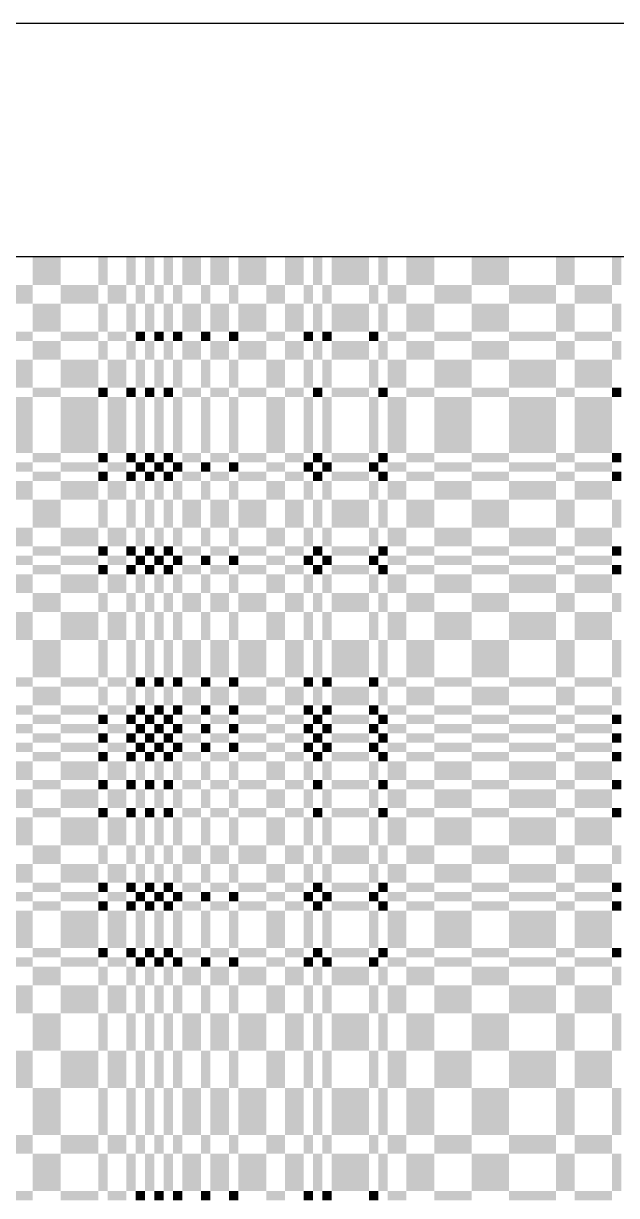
# Model space of a CAD drawing. Extents: x 0 to 200, y 0 to 200.
# Drawn here: x 49.6 to 100.4, y 99.6 to 200 of the extents above; entities that cross this region are included whole.
import ezdxf

# ---------------------------------------------------------------- set-up
doc = ezdxf.new("R2010")
doc.units = 0

msp = doc.modelspace()

# ---------------------------------------------------------------- linework, layer by layer
at = {"layer": 'CHROME'}
for points in [[(50.4, 177.6), (52.8, 177.6), (50.4, 180), (52.8, 180)], [(56, 177.6), (56.8, 177.6), (56, 180), (56.8, 180)], [(58.4, 177.6), (59.2, 177.6), (58.4, 180), (59.2, 180)], [(60, 177.6), (60.8, 177.6), (60, 180), (60.8, 180)], [(61.6, 177.6), (62.4, 177.6), (61.6, 180), (62.4, 180)], [(63.2, 177.6), (64.8, 177.6), (63.2, 180), (64.8, 180)], [(65.6, 177.6), (67.2, 177.6), (65.6, 180), (67.2, 180)], [(68, 177.6), (70.4, 177.6), (68, 180), (70.4, 180)], [(72, 177.6), (73.6, 177.6), (72, 180), (73.6, 180)], [(74.4, 177.6), (75.2, 177.6), (74.4, 180), (75.2, 180)], [(76, 177.6), (79.2, 177.6), (76, 180), (79.2, 180)], [(80, 177.6), (80.8, 177.6), (80, 180), (80.8, 180)], [(82.4, 177.6), (84.8, 177.6), (82.4, 180), (84.8, 180)], [(88, 177.6), (91.2, 177.6), (88, 180), (91.2, 180)], [(95.2, 177.6), (96.8, 177.6), (95.2, 180), (96.8, 180)], [(100, 177.6), (100.8, 177.6), (100, 180), (100.8, 180)], [(48.8, 176), (50.4, 176), (48.8, 177.6), (50.4, 177.6)], [(52.8, 176), (56, 176), (52.8, 177.6), (56, 177.6)], [(56.8, 176), (58.4, 176), (56.8, 177.6), (58.4, 177.6)], [(59.2, 176), (60, 176), (59.2, 177.6), (60, 177.6)], [(60.8, 176), (61.6, 176), (60.8, 177.6), (61.6, 177.6)], [(62.4, 176), (63.2, 176), (62.4, 177.6), (63.2, 177.6)], [(64.8, 176), (65.6, 176), (64.8, 177.6), (65.6, 177.6)], [(67.2, 176), (68, 176), (67.2, 177.6), (68, 177.6)], [(70.4, 176), (72, 176), (70.4, 177.6), (72, 177.6)], [(73.6, 176), (74.4, 176), (73.6, 177.6), (74.4, 177.6)], [(75.2, 176), (76, 176), (75.2, 177.6), (76, 177.6)], [(79.2, 176), (80, 176), (79.2, 177.6), (80, 177.6)], [(80.8, 176), (82.4, 176), (80.8, 177.6), (82.4, 177.6)], [(84.8, 176), (88, 176), (84.8, 177.6), (88, 177.6)], [(91.2, 176), (95.2, 176), (91.2, 177.6), (95.2, 177.6)], [(96.8, 176), (100, 176), (96.8, 177.6), (100, 177.6)], [(50.4, 173.6), (52.8, 173.6), (50.4, 176), (52.8, 176)], [(56, 173.6), (56.8, 173.6), (56, 176), (56.8, 176)], [(58.4, 173.6), (59.2, 173.6), (58.4, 176), (59.2, 176)], [(60, 173.6), (60.8, 173.6), (60, 176), (60.8, 176)], [(61.6, 173.6), (62.4, 173.6), (61.6, 176), (62.4, 176)], [(63.2, 173.6), (64.8, 173.6), (63.2, 176), (64.8, 176)], [(65.6, 173.6), (67.2, 173.6), (65.6, 176), (67.2, 176)], [(68, 173.6), (70.4, 173.6), (68, 176), (70.4, 176)], [(72, 173.6), (73.6, 173.6), (72, 176), (73.6, 176)], [(74.4, 173.6), (75.2, 173.6), (74.4, 176), (75.2, 176)], [(76, 173.6), (79.2, 173.6), (76, 176), (79.2, 176)], [(80, 173.6), (80.8, 173.6), (80, 176), (80.8, 176)], [(82.4, 173.6), (84.8, 173.6), (82.4, 176), (84.8, 176)], [(88, 173.6), (91.2, 173.6), (88, 176), (91.2, 176)], [(95.2, 173.6), (96.8, 173.6), (95.2, 176), (96.8, 176)], [(100, 173.6), (100.8, 173.6), (100, 176), (100.8, 176)], [(48.8, 172.8), (50.4, 172.8), (48.8, 173.6), (50.4, 173.6)], [(50.4, 171.2), (52.8, 171.2), (50.4, 172.8), (52.8, 172.8)], [(52.8, 172.8), (56, 172.8), (52.8, 173.6), (56, 173.6)], [(56, 171.2), (56.8, 171.2), (56, 172.8), (56.8, 172.8)], [(56.8, 172.8), (58.4, 172.8), (56.8, 173.6), (58.4, 173.6)], [(58.4, 171.2), (59.2, 171.2), (58.4, 172.8), (59.2, 172.8)], [(59.2, 172.8), (60, 172.8), (59.2, 173.6), (60, 173.6)], [(60, 171.2), (60.8, 171.2), (60, 172.8), (60.8, 172.8)], [(60.8, 172.8), (61.6, 172.8), (60.8, 173.6), (61.6, 173.6)], [(61.6, 171.2), (62.4, 171.2), (61.6, 172.8), (62.4, 172.8)], [(62.4, 172.8), (63.2, 172.8), (62.4, 173.6), (63.2, 173.6)], [(63.2, 171.2), (64.8, 171.2), (63.2, 172.8), (64.8, 172.8)], [(64.8, 172.8), (65.6, 172.8), (64.8, 173.6), (65.6, 173.6)], [(65.6, 171.2), (67.2, 171.2), (65.6, 172.8), (67.2, 172.8)], [(67.2, 172.8), (68, 172.8), (67.2, 173.6), (68, 173.6)], [(68, 171.2), (70.4, 171.2), (68, 172.8), (70.4, 172.8)], [(70.4, 172.8), (72, 172.8), (70.4, 173.6), (72, 173.6)], [(72, 171.2), (73.6, 171.2), (72, 172.8), (73.6, 172.8)], [(73.6, 172.8), (74.4, 172.8), (73.6, 173.6), (74.4, 173.6)], [(74.4, 171.2), (75.2, 171.2), (74.4, 172.8), (75.2, 172.8)], [(75.2, 172.8), (76, 172.8), (75.2, 173.6), (76, 173.6)], [(76, 171.2), (79.2, 171.2), (76, 172.8), (79.2, 172.8)], [(79.2, 172.8), (80, 172.8), (79.2, 173.6), (80, 173.6)], [(80, 171.2), (80.8, 171.2), (80, 172.8), (80.8, 172.8)], [(80.8, 172.8), (82.4, 172.8), (80.8, 173.6), (82.4, 173.6)], [(82.4, 171.2), (84.8, 171.2), (82.4, 172.8), (84.8, 172.8)], [(84.8, 172.8), (88, 172.8), (84.8, 173.6), (88, 173.6)], [(88, 171.2), (91.2, 171.2), (88, 172.8), (91.2, 172.8)], [(91.2, 172.8), (95.2, 172.8), (91.2, 173.6), (95.2, 173.6)], [(95.2, 171.2), (96.8, 171.2), (95.2, 172.8), (96.8, 172.8)], [(96.8, 172.8), (100, 172.8), (96.8, 173.6), (100, 173.6)], [(100, 171.2), (100.8, 171.2), (100, 172.8), (100.8, 172.8)], [(48.8, 168.8), (50.4, 168.8), (48.8, 171.2), (50.4, 171.2)], [(52.8, 168.8), (56, 168.8), (52.8, 171.2), (56, 171.2)], [(56.8, 168.8), (58.4, 168.8), (56.8, 171.2), (58.4, 171.2)], [(59.2, 168.8), (60, 168.8), (59.2, 171.2), (60, 171.2)], [(60.8, 168.8), (61.6, 168.8), (60.8, 171.2), (61.6, 171.2)], [(62.4, 168.8), (63.2, 168.8), (62.4, 171.2), (63.2, 171.2)], [(64.8, 168.8), (65.6, 168.8), (64.8, 171.2), (65.6, 171.2)], [(67.2, 168.8), (68, 168.8), (67.2, 171.2), (68, 171.2)], [(70.4, 168.8), (72, 168.8), (70.4, 171.2), (72, 171.2)], [(73.6, 168.8), (74.4, 168.8), (73.6, 171.2), (74.4, 171.2)], [(75.2, 168.8), (76, 168.8), (75.2, 171.2), (76, 171.2)], [(79.2, 168.8), (80, 168.8), (79.2, 171.2), (80, 171.2)], [(80.8, 168.8), (82.4, 168.8), (80.8, 171.2), (82.4, 171.2)], [(84.8, 168.8), (88, 168.8), (84.8, 171.2), (88, 171.2)], [(91.2, 168.8), (95.2, 168.8), (91.2, 171.2), (95.2, 171.2)], [(96.8, 168.8), (100, 168.8), (96.8, 171.2), (100, 171.2)], [(50.4, 168), (52.8, 168), (50.4, 168.8), (52.8, 168.8)], [(56, 168), (56.8, 168), (56, 168.8), (56.8, 168.8)], [(58.4, 168), (59.2, 168), (58.4, 168.8), (59.2, 168.8)], [(60, 168), (60.8, 168), (60, 168.8), (60.8, 168.8)], [(61.6, 168), (62.4, 168), (61.6, 168.8), (62.4, 168.8)], [(63.2, 168), (64.8, 168), (63.2, 168.8), (64.8, 168.8)], [(65.6, 168), (67.2, 168), (65.6, 168.8), (67.2, 168.8)], [(68, 168), (70.4, 168), (68, 168.8), (70.4, 168.8)], [(72, 168), (73.6, 168), (72, 168.8), (73.6, 168.8)], [(74.4, 168), (75.2, 168), (74.4, 168.8), (75.2, 168.8)], [(76, 168), (79.2, 168), (76, 168.8), (79.2, 168.8)], [(80, 168), (80.8, 168), (80, 168.8), (80.8, 168.8)], [(82.4, 168), (84.8, 168), (82.4, 168.8), (84.8, 168.8)], [(88, 168), (91.2, 168), (88, 168.8), (91.2, 168.8)], [(95.2, 168), (96.8, 168), (95.2, 168.8), (96.8, 168.8)], [(100, 168), (100.8, 168), (100, 168.8), (100.8, 168.8)], [(48.8, 163.2), (50.4, 163.2), (48.8, 168), (50.4, 168)], [(52.8, 163.2), (56, 163.2), (52.8, 168), (56, 168)], [(56.8, 163.2), (58.4, 163.2), (56.8, 168), (58.4, 168)], [(59.2, 163.2), (60, 163.2), (59.2, 168), (60, 168)], [(60.8, 163.2), (61.6, 163.2), (60.8, 168), (61.6, 168)], [(62.4, 163.2), (63.2, 163.2), (62.4, 168), (63.2, 168)], [(64.8, 163.2), (65.6, 163.2), (64.8, 168), (65.6, 168)], [(67.2, 163.2), (68, 163.2), (67.2, 168), (68, 168)], [(70.4, 163.2), (72, 163.2), (70.4, 168), (72, 168)], [(73.6, 163.2), (74.4, 163.2), (73.6, 168), (74.4, 168)], [(75.2, 163.2), (76, 163.2), (75.2, 168), (76, 168)], [(79.2, 163.2), (80, 163.2), (79.2, 168), (80, 168)], [(80.8, 163.2), (82.4, 163.2), (80.8, 168), (82.4, 168)], [(84.8, 163.2), (88, 163.2), (84.8, 168), (88, 168)], [(91.2, 163.2), (95.2, 163.2), (91.2, 168), (95.2, 168)], [(96.8, 163.2), (100, 163.2), (96.8, 168), (100, 168)], [(50.4, 162.4), (52.8, 162.4), (50.4, 163.2), (52.8, 163.2)], [(56, 162.4), (56.8, 162.4), (56, 163.2), (56.8, 163.2)], [(58.4, 162.4), (59.2, 162.4), (58.4, 163.2), (59.2, 163.2)], [(60, 162.4), (60.8, 162.4), (60, 163.2), (60.8, 163.2)], [(61.6, 162.4), (62.4, 162.4), (61.6, 163.2), (62.4, 163.2)], [(63.2, 162.4), (64.8, 162.4), (63.2, 163.2), (64.8, 163.2)], [(65.6, 162.4), (67.2, 162.4), (65.6, 163.2), (67.2, 163.2)], [(68, 162.4), (70.4, 162.4), (68, 163.2), (70.4, 163.2)], [(72, 162.4), (73.6, 162.4), (72, 163.2), (73.6, 163.2)], [(74.4, 162.4), (75.2, 162.4), (74.4, 163.2), (75.2, 163.2)], [(76, 162.4), (79.2, 162.4), (76, 163.2), (79.2, 163.2)], [(80, 162.4), (80.8, 162.4), (80, 163.2), (80.8, 163.2)], [(82.4, 162.4), (84.8, 162.4), (82.4, 163.2), (84.8, 163.2)], [(88, 162.4), (91.2, 162.4), (88, 163.2), (91.2, 163.2)], [(95.2, 162.4), (96.8, 162.4), (95.2, 163.2), (96.8, 163.2)], [(100, 162.4), (100.8, 162.4), (100, 163.2), (100.8, 163.2)], [(48.8, 161.6), (50.4, 161.6), (48.8, 162.4), (50.4, 162.4)], [(52.8, 161.6), (56, 161.6), (52.8, 162.4), (56, 162.4)], [(56.8, 161.6), (58.4, 161.6), (56.8, 162.4), (58.4, 162.4)], [(59.2, 161.6), (60, 161.6), (59.2, 162.4), (60, 162.4)], [(60.8, 161.6), (61.6, 161.6), (60.8, 162.4), (61.6, 162.4)], [(62.4, 161.6), (63.2, 161.6), (62.4, 162.4), (63.2, 162.4)], [(64.8, 161.6), (65.6, 161.6), (64.8, 162.4), (65.6, 162.4)], [(67.2, 161.6), (68, 161.6), (67.2, 162.4), (68, 162.4)], [(70.4, 161.6), (72, 161.6), (70.4, 162.4), (72, 162.4)], [(73.6, 161.6), (74.4, 161.6), (73.6, 162.4), (74.4, 162.4)], [(75.2, 161.6), (76, 161.6), (75.2, 162.4), (76, 162.4)], [(79.2, 161.6), (80, 161.6), (79.2, 162.4), (80, 162.4)], [(80.8, 161.6), (82.4, 161.6), (80.8, 162.4), (82.4, 162.4)], [(84.8, 161.6), (88, 161.6), (84.8, 162.4), (88, 162.4)], [(91.2, 161.6), (95.2, 161.6), (91.2, 162.4), (95.2, 162.4)], [(96.8, 161.6), (100, 161.6), (96.8, 162.4), (100, 162.4)], [(48.8, 159.2), (50.4, 159.2), (48.8, 160.8), (50.4, 160.8)], [(50.4, 160.8), (52.8, 160.8), (50.4, 161.6), (52.8, 161.6)], [(52.8, 159.2), (56, 159.2), (52.8, 160.8), (56, 160.8)], [(56, 160.8), (56.8, 160.8), (56, 161.6), (56.8, 161.6)], [(56.8, 159.2), (58.4, 159.2), (56.8, 160.8), (58.4, 160.8)], [(58.4, 160.8), (59.2, 160.8), (58.4, 161.6), (59.2, 161.6)], [(59.2, 159.2), (60, 159.2), (59.2, 160.8), (60, 160.8)], [(60, 160.8), (60.8, 160.8), (60, 161.6), (60.8, 161.6)], [(60.8, 159.2), (61.6, 159.2), (60.8, 160.8), (61.6, 160.8)], [(61.6, 160.8), (62.4, 160.8), (61.6, 161.6), (62.4, 161.6)], [(62.4, 159.2), (63.2, 159.2), (62.4, 160.8), (63.2, 160.8)], [(63.2, 160.8), (64.8, 160.8), (63.2, 161.6), (64.8, 161.6)], [(64.8, 159.2), (65.6, 159.2), (64.8, 160.8), (65.6, 160.8)], [(65.6, 160.8), (67.2, 160.8), (65.6, 161.6), (67.2, 161.6)], [(67.2, 159.2), (68, 159.2), (67.2, 160.8), (68, 160.8)], [(68, 160.8), (70.4, 160.8), (68, 161.6), (70.4, 161.6)], [(70.4, 159.2), (72, 159.2), (70.4, 160.8), (72, 160.8)], [(72, 160.8), (73.6, 160.8), (72, 161.6), (73.6, 161.6)], [(73.6, 159.2), (74.4, 159.2), (73.6, 160.8), (74.4, 160.8)], [(74.4, 160.8), (75.2, 160.8), (74.4, 161.6), (75.2, 161.6)], [(75.2, 159.2), (76, 159.2), (75.2, 160.8), (76, 160.8)], [(76, 160.8), (79.2, 160.8), (76, 161.6), (79.2, 161.6)], [(79.2, 159.2), (80, 159.2), (79.2, 160.8), (80, 160.8)], [(80, 160.8), (80.8, 160.8), (80, 161.6), (80.8, 161.6)], [(80.8, 159.2), (82.4, 159.2), (80.8, 160.8), (82.4, 160.8)], [(82.4, 160.8), (84.8, 160.8), (82.4, 161.6), (84.8, 161.6)], [(84.8, 159.2), (88, 159.2), (84.8, 160.8), (88, 160.8)], [(88, 160.8), (91.2, 160.8), (88, 161.6), (91.2, 161.6)], [(91.2, 159.2), (95.2, 159.2), (91.2, 160.8), (95.2, 160.8)], [(95.2, 160.8), (96.8, 160.8), (95.2, 161.6), (96.8, 161.6)], [(96.8, 159.2), (100, 159.2), (96.8, 160.8), (100, 160.8)], [(100, 160.8), (100.8, 160.8), (100, 161.6), (100.8, 161.6)], [(50.4, 156.8), (52.8, 156.8), (50.4, 159.2), (52.8, 159.2)], [(56, 156.8), (56.8, 156.8), (56, 159.2), (56.8, 159.2)], [(58.4, 156.8), (59.2, 156.8), (58.4, 159.2), (59.2, 159.2)], [(60, 156.8), (60.8, 156.8), (60, 159.2), (60.8, 159.2)], [(61.6, 156.8), (62.4, 156.8), (61.6, 159.2), (62.4, 159.2)], [(63.2, 156.8), (64.8, 156.8), (63.2, 159.2), (64.8, 159.2)], [(65.6, 156.8), (67.2, 156.8), (65.6, 159.2), (67.2, 159.2)], [(68, 156.8), (70.4, 156.8), (68, 159.2), (70.4, 159.2)], [(72, 156.8), (73.6, 156.8), (72, 159.2), (73.6, 159.2)], [(74.4, 156.8), (75.2, 156.8), (74.4, 159.2), (75.2, 159.2)], [(76, 156.8), (79.2, 156.8), (76, 159.2), (79.2, 159.2)], [(80, 156.8), (80.8, 156.8), (80, 159.2), (80.8, 159.2)], [(82.4, 156.8), (84.8, 156.8), (82.4, 159.2), (84.8, 159.2)], [(88, 156.8), (91.2, 156.8), (88, 159.2), (91.2, 159.2)], [(95.2, 156.8), (96.8, 156.8), (95.2, 159.2), (96.8, 159.2)], [(100, 156.8), (100.8, 156.8), (100, 159.2), (100.8, 159.2)], [(48.8, 155.2), (50.4, 155.2), (48.8, 156.8), (50.4, 156.8)], [(52.8, 155.2), (56, 155.2), (52.8, 156.8), (56, 156.8)], [(56.8, 155.2), (58.4, 155.2), (56.8, 156.8), (58.4, 156.8)], [(59.2, 155.2), (60, 155.2), (59.2, 156.8), (60, 156.8)], [(60.8, 155.2), (61.6, 155.2), (60.8, 156.8), (61.6, 156.8)], [(62.4, 155.2), (63.2, 155.2), (62.4, 156.8), (63.2, 156.8)], [(64.8, 155.2), (65.6, 155.2), (64.8, 156.8), (65.6, 156.8)], [(67.2, 155.2), (68, 155.2), (67.2, 156.8), (68, 156.8)], [(70.4, 155.2), (72, 155.2), (70.4, 156.8), (72, 156.8)], [(73.6, 155.2), (74.4, 155.2), (73.6, 156.8), (74.4, 156.8)], [(75.2, 155.2), (76, 155.2), (75.2, 156.8), (76, 156.8)], [(79.2, 155.2), (80, 155.2), (79.2, 156.8), (80, 156.8)], [(80.8, 155.2), (82.4, 155.2), (80.8, 156.8), (82.4, 156.8)], [(84.8, 155.2), (88, 155.2), (84.8, 156.8), (88, 156.8)], [(91.2, 155.2), (95.2, 155.2), (91.2, 156.8), (95.2, 156.8)], [(96.8, 155.2), (100, 155.2), (96.8, 156.8), (100, 156.8)], [(50.4, 154.4), (52.8, 154.4), (50.4, 155.2), (52.8, 155.2)], [(56, 154.4), (56.8, 154.4), (56, 155.2), (56.8, 155.2)], [(58.4, 154.4), (59.2, 154.4), (58.4, 155.2), (59.2, 155.2)], [(60, 154.4), (60.8, 154.4), (60, 155.2), (60.8, 155.2)], [(61.6, 154.4), (62.4, 154.4), (61.6, 155.2), (62.4, 155.2)], [(63.2, 154.4), (64.8, 154.4), (63.2, 155.2), (64.8, 155.2)], [(65.6, 154.4), (67.2, 154.4), (65.6, 155.2), (67.2, 155.2)], [(68, 154.4), (70.4, 154.4), (68, 155.2), (70.4, 155.2)], [(72, 154.4), (73.6, 154.4), (72, 155.2), (73.6, 155.2)], [(74.4, 154.4), (75.2, 154.4), (74.4, 155.2), (75.2, 155.2)], [(76, 154.4), (79.2, 154.4), (76, 155.2), (79.2, 155.2)], [(80, 154.4), (80.8, 154.4), (80, 155.2), (80.8, 155.2)], [(82.4, 154.4), (84.8, 154.4), (82.4, 155.2), (84.8, 155.2)], [(88, 154.4), (91.2, 154.4), (88, 155.2), (91.2, 155.2)], [(95.2, 154.4), (96.8, 154.4), (95.2, 155.2), (96.8, 155.2)], [(100, 154.4), (100.8, 154.4), (100, 155.2), (100.8, 155.2)], [(48.8, 153.6), (50.4, 153.6), (48.8, 154.4), (50.4, 154.4)], [(52.8, 153.6), (56, 153.6), (52.8, 154.4), (56, 154.4)], [(56.8, 153.6), (58.4, 153.6), (56.8, 154.4), (58.4, 154.4)], [(59.2, 153.6), (60, 153.6), (59.2, 154.4), (60, 154.4)], [(60.8, 153.6), (61.6, 153.6), (60.8, 154.4), (61.6, 154.4)], [(62.4, 153.6), (63.2, 153.6), (62.4, 154.4), (63.2, 154.4)], [(64.8, 153.6), (65.6, 153.6), (64.8, 154.4), (65.6, 154.4)], [(67.2, 153.6), (68, 153.6), (67.2, 154.4), (68, 154.4)], [(70.4, 153.6), (72, 153.6), (70.4, 154.4), (72, 154.4)], [(73.6, 153.6), (74.4, 153.6), (73.6, 154.4), (74.4, 154.4)], [(75.2, 153.6), (76, 153.6), (75.2, 154.4), (76, 154.4)], [(79.2, 153.6), (80, 153.6), (79.2, 154.4), (80, 154.4)], [(80.8, 153.6), (82.4, 153.6), (80.8, 154.4), (82.4, 154.4)], [(84.8, 153.6), (88, 153.6), (84.8, 154.4), (88, 154.4)], [(91.2, 153.6), (95.2, 153.6), (91.2, 154.4), (95.2, 154.4)], [(96.8, 153.6), (100, 153.6), (96.8, 154.4), (100, 154.4)], [(48.8, 151.2), (50.4, 151.2), (48.8, 152.8), (50.4, 152.8)], [(50.4, 152.8), (52.8, 152.8), (50.4, 153.6), (52.8, 153.6)], [(52.8, 151.2), (56, 151.2), (52.8, 152.8), (56, 152.8)], [(56, 152.8), (56.8, 152.8), (56, 153.6), (56.8, 153.6)], [(56.8, 151.2), (58.4, 151.2), (56.8, 152.8), (58.4, 152.8)], [(58.4, 152.8), (59.2, 152.8), (58.4, 153.6), (59.2, 153.6)], [(59.2, 151.2), (60, 151.2), (59.2, 152.8), (60, 152.8)], [(60, 152.8), (60.8, 152.8), (60, 153.6), (60.8, 153.6)], [(60.8, 151.2), (61.6, 151.2), (60.8, 152.8), (61.6, 152.8)], [(61.6, 152.8), (62.4, 152.8), (61.6, 153.6), (62.4, 153.6)], [(62.4, 151.2), (63.2, 151.2), (62.4, 152.8), (63.2, 152.8)], [(63.2, 152.8), (64.8, 152.8), (63.2, 153.6), (64.8, 153.6)], [(64.8, 151.2), (65.6, 151.2), (64.8, 152.8), (65.6, 152.8)], [(65.6, 152.8), (67.2, 152.8), (65.6, 153.6), (67.2, 153.6)], [(67.2, 151.2), (68, 151.2), (67.2, 152.8), (68, 152.8)], [(68, 152.8), (70.4, 152.8), (68, 153.6), (70.4, 153.6)], [(70.4, 151.2), (72, 151.2), (70.4, 152.8), (72, 152.8)], [(72, 152.8), (73.6, 152.8), (72, 153.6), (73.6, 153.6)], [(73.6, 151.2), (74.4, 151.2), (73.6, 152.8), (74.4, 152.8)], [(74.4, 152.8), (75.2, 152.8), (74.4, 153.6), (75.2, 153.6)], [(75.2, 151.2), (76, 151.2), (75.2, 152.8), (76, 152.8)], [(76, 152.8), (79.2, 152.8), (76, 153.6), (79.2, 153.6)], [(79.2, 151.2), (80, 151.2), (79.2, 152.8), (80, 152.8)], [(80, 152.8), (80.8, 152.8), (80, 153.6), (80.8, 153.6)], [(80.8, 151.2), (82.4, 151.2), (80.8, 152.8), (82.4, 152.8)], [(82.4, 152.8), (84.8, 152.8), (82.4, 153.6), (84.8, 153.6)], [(84.8, 151.2), (88, 151.2), (84.8, 152.8), (88, 152.8)], [(88, 152.8), (91.2, 152.8), (88, 153.6), (91.2, 153.6)], [(91.2, 151.2), (95.2, 151.2), (91.2, 152.8), (95.2, 152.8)], [(95.2, 152.8), (96.8, 152.8), (95.2, 153.6), (96.8, 153.6)], [(96.8, 151.2), (100, 151.2), (96.8, 152.8), (100, 152.8)], [(100, 152.8), (100.8, 152.8), (100, 153.6), (100.8, 153.6)], [(50.4, 149.6), (52.8, 149.6), (50.4, 151.2), (52.8, 151.2)], [(56, 149.6), (56.8, 149.6), (56, 151.2), (56.8, 151.2)], [(58.4, 149.6), (59.2, 149.6), (58.4, 151.2), (59.2, 151.2)], [(60, 149.6), (60.8, 149.6), (60, 151.2), (60.8, 151.2)], [(61.6, 149.6), (62.4, 149.6), (61.6, 151.2), (62.4, 151.2)], [(63.2, 149.6), (64.8, 149.6), (63.2, 151.2), (64.8, 151.2)], [(65.6, 149.6), (67.2, 149.6), (65.6, 151.2), (67.2, 151.2)], [(68, 149.6), (70.4, 149.6), (68, 151.2), (70.4, 151.2)], [(72, 149.6), (73.6, 149.6), (72, 151.2), (73.6, 151.2)], [(74.4, 149.6), (75.2, 149.6), (74.4, 151.2), (75.2, 151.2)], [(76, 149.6), (79.2, 149.6), (76, 151.2), (79.2, 151.2)], [(80, 149.6), (80.8, 149.6), (80, 151.2), (80.8, 151.2)], [(82.4, 149.6), (84.8, 149.6), (82.4, 151.2), (84.8, 151.2)], [(88, 149.6), (91.2, 149.6), (88, 151.2), (91.2, 151.2)], [(95.2, 149.6), (96.8, 149.6), (95.2, 151.2), (96.8, 151.2)], [(100, 149.6), (100.8, 149.6), (100, 151.2), (100.8, 151.2)], [(48.8, 147.2), (50.4, 147.2), (48.8, 149.6), (50.4, 149.6)], [(52.8, 147.2), (56, 147.2), (52.8, 149.6), (56, 149.6)], [(56.8, 147.2), (58.4, 147.2), (56.8, 149.6), (58.4, 149.6)], [(59.2, 147.2), (60, 147.2), (59.2, 149.6), (60, 149.6)], [(60.8, 147.2), (61.6, 147.2), (60.8, 149.6), (61.6, 149.6)], [(62.4, 147.2), (63.2, 147.2), (62.4, 149.6), (63.2, 149.6)], [(64.8, 147.2), (65.6, 147.2), (64.8, 149.6), (65.6, 149.6)], [(67.2, 147.2), (68, 147.2), (67.2, 149.6), (68, 149.6)], [(70.4, 147.2), (72, 147.2), (70.4, 149.6), (72, 149.6)], [(73.6, 147.2), (74.4, 147.2), (73.6, 149.6), (74.4, 149.6)], [(75.2, 147.2), (76, 147.2), (75.2, 149.6), (76, 149.6)], [(79.2, 147.2), (80, 147.2), (79.2, 149.6), (80, 149.6)], [(80.8, 147.2), (82.4, 147.2), (80.8, 149.6), (82.4, 149.6)], [(84.8, 147.2), (88, 147.2), (84.8, 149.6), (88, 149.6)], [(91.2, 147.2), (95.2, 147.2), (91.2, 149.6), (95.2, 149.6)], [(96.8, 147.2), (100, 147.2), (96.8, 149.6), (100, 149.6)], [(50.4, 144), (52.8, 144), (50.4, 147.2), (52.8, 147.2)], [(56, 144), (56.8, 144), (56, 147.2), (56.8, 147.2)], [(58.4, 144), (59.2, 144), (58.4, 147.2), (59.2, 147.2)], [(60, 144), (60.8, 144), (60, 147.2), (60.8, 147.2)], [(61.6, 144), (62.4, 144), (61.6, 147.2), (62.4, 147.2)], [(63.2, 144), (64.8, 144), (63.2, 147.2), (64.8, 147.2)], [(65.6, 144), (67.2, 144), (65.6, 147.2), (67.2, 147.2)], [(68, 144), (70.4, 144), (68, 147.2), (70.4, 147.2)], [(72, 144), (73.6, 144), (72, 147.2), (73.6, 147.2)], [(74.4, 144), (75.2, 144), (74.4, 147.2), (75.2, 147.2)], [(76, 144), (79.2, 144), (76, 147.2), (79.2, 147.2)], [(80, 144), (80.8, 144), (80, 147.2), (80.8, 147.2)], [(82.4, 144), (84.8, 144), (82.4, 147.2), (84.8, 147.2)], [(88, 144), (91.2, 144), (88, 147.2), (91.2, 147.2)], [(95.2, 144), (96.8, 144), (95.2, 147.2), (96.8, 147.2)], [(100, 144), (100.8, 144), (100, 147.2), (100.8, 147.2)], [(48.8, 143.2), (50.4, 143.2), (48.8, 144), (50.4, 144)], [(52.8, 143.2), (56, 143.2), (52.8, 144), (56, 144)], [(56.8, 143.2), (58.4, 143.2), (56.8, 144), (58.4, 144)], [(59.2, 143.2), (60, 143.2), (59.2, 144), (60, 144)], [(60.8, 143.2), (61.6, 143.2), (60.8, 144), (61.6, 144)], [(62.4, 143.2), (63.2, 143.2), (62.4, 144), (63.2, 144)], [(64.8, 143.2), (65.6, 143.2), (64.8, 144), (65.6, 144)], [(67.2, 143.2), (68, 143.2), (67.2, 144), (68, 144)], [(70.4, 143.2), (72, 143.2), (70.4, 144), (72, 144)], [(73.6, 143.2), (74.4, 143.2), (73.6, 144), (74.4, 144)], [(75.2, 143.2), (76, 143.2), (75.2, 144), (76, 144)], [(79.2, 143.2), (80, 143.2), (79.2, 144), (80, 144)], [(80.8, 143.2), (82.4, 143.2), (80.8, 144), (82.4, 144)], [(84.8, 143.2), (88, 143.2), (84.8, 144), (88, 144)], [(91.2, 143.2), (95.2, 143.2), (91.2, 144), (95.2, 144)], [(96.8, 143.2), (100, 143.2), (96.8, 144), (100, 144)], [(50.4, 141.6), (52.8, 141.6), (50.4, 143.2), (52.8, 143.2)], [(56, 141.6), (56.8, 141.6), (56, 143.2), (56.8, 143.2)], [(58.4, 141.6), (59.2, 141.6), (58.4, 143.2), (59.2, 143.2)], [(60, 141.6), (60.8, 141.6), (60, 143.2), (60.8, 143.2)], [(61.6, 141.6), (62.4, 141.6), (61.6, 143.2), (62.4, 143.2)], [(63.2, 141.6), (64.8, 141.6), (63.2, 143.2), (64.8, 143.2)], [(65.6, 141.6), (67.2, 141.6), (65.6, 143.2), (67.2, 143.2)], [(68, 141.6), (70.4, 141.6), (68, 143.2), (70.4, 143.2)], [(72, 141.6), (73.6, 141.6), (72, 143.2), (73.6, 143.2)], [(74.4, 141.6), (75.2, 141.6), (74.4, 143.2), (75.2, 143.2)], [(76, 141.6), (79.2, 141.6), (76, 143.2), (79.2, 143.2)], [(80, 141.6), (80.8, 141.6), (80, 143.2), (80.8, 143.2)], [(82.4, 141.6), (84.8, 141.6), (82.4, 143.2), (84.8, 143.2)], [(88, 141.6), (91.2, 141.6), (88, 143.2), (91.2, 143.2)], [(95.2, 141.6), (96.8, 141.6), (95.2, 143.2), (96.8, 143.2)], [(100, 141.6), (100.8, 141.6), (100, 143.2), (100.8, 143.2)], [(48.8, 140.8), (50.4, 140.8), (48.8, 141.6), (50.4, 141.6)], [(52.8, 140.8), (56, 140.8), (52.8, 141.6), (56, 141.6)], [(56.8, 140.8), (58.4, 140.8), (56.8, 141.6), (58.4, 141.6)], [(59.2, 140.8), (60, 140.8), (59.2, 141.6), (60, 141.6)], [(60.8, 140.8), (61.6, 140.8), (60.8, 141.6), (61.6, 141.6)], [(62.4, 140.8), (63.2, 140.8), (62.4, 141.6), (63.2, 141.6)], [(64.8, 140.8), (65.6, 140.8), (64.8, 141.6), (65.6, 141.6)], [(67.2, 140.8), (68, 140.8), (67.2, 141.6), (68, 141.6)], [(70.4, 140.8), (72, 140.8), (70.4, 141.6), (72, 141.6)], [(73.6, 140.8), (74.4, 140.8), (73.6, 141.6), (74.4, 141.6)], [(75.2, 140.8), (76, 140.8), (75.2, 141.6), (76, 141.6)], [(79.2, 140.8), (80, 140.8), (79.2, 141.6), (80, 141.6)], [(80.8, 140.8), (82.4, 140.8), (80.8, 141.6), (82.4, 141.6)], [(84.8, 140.8), (88, 140.8), (84.8, 141.6), (88, 141.6)], [(91.2, 140.8), (95.2, 140.8), (91.2, 141.6), (95.2, 141.6)], [(96.8, 140.8), (100, 140.8), (96.8, 141.6), (100, 141.6)], [(50.4, 140), (52.8, 140), (50.4, 140.8), (52.8, 140.8)], [(56, 140), (56.8, 140), (56, 140.8), (56.8, 140.8)], [(58.4, 140), (59.2, 140), (58.4, 140.8), (59.2, 140.8)], [(60, 140), (60.8, 140), (60, 140.8), (60.8, 140.8)], [(61.6, 140), (62.4, 140), (61.6, 140.8), (62.4, 140.8)], [(63.2, 140), (64.8, 140), (63.2, 140.8), (64.8, 140.8)], [(65.6, 140), (67.2, 140), (65.6, 140.8), (67.2, 140.8)], [(68, 140), (70.4, 140), (68, 140.8), (70.4, 140.8)], [(72, 140), (73.6, 140), (72, 140.8), (73.6, 140.8)], [(74.4, 140), (75.2, 140), (74.4, 140.8), (75.2, 140.8)], [(76, 140), (79.2, 140), (76, 140.8), (79.2, 140.8)], [(80, 140), (80.8, 140), (80, 140.8), (80.8, 140.8)], [(82.4, 140), (84.8, 140), (82.4, 140.8), (84.8, 140.8)], [(88, 140), (91.2, 140), (88, 140.8), (91.2, 140.8)], [(95.2, 140), (96.8, 140), (95.2, 140.8), (96.8, 140.8)], [(100, 140), (100.8, 140), (100, 140.8), (100.8, 140.8)], [(48.8, 139.2), (50.4, 139.2), (48.8, 140), (50.4, 140)], [(52.8, 139.2), (56, 139.2), (52.8, 140), (56, 140)], [(56.8, 139.2), (58.4, 139.2), (56.8, 140), (58.4, 140)], [(59.2, 139.2), (60, 139.2), (59.2, 140), (60, 140)], [(60.8, 139.2), (61.6, 139.2), (60.8, 140), (61.6, 140)], [(62.4, 139.2), (63.2, 139.2), (62.4, 140), (63.2, 140)], [(64.8, 139.2), (65.6, 139.2), (64.8, 140), (65.6, 140)], [(67.2, 139.2), (68, 139.2), (67.2, 140), (68, 140)], [(70.4, 139.2), (72, 139.2), (70.4, 140), (72, 140)], [(73.6, 139.2), (74.4, 139.2), (73.6, 140), (74.4, 140)], [(75.2, 139.2), (76, 139.2), (75.2, 140), (76, 140)], [(79.2, 139.2), (80, 139.2), (79.2, 140), (80, 140)], [(80.8, 139.2), (82.4, 139.2), (80.8, 140), (82.4, 140)], [(84.8, 139.2), (88, 139.2), (84.8, 140), (88, 140)], [(91.2, 139.2), (95.2, 139.2), (91.2, 140), (95.2, 140)], [(96.8, 139.2), (100, 139.2), (96.8, 140), (100, 140)], [(50.4, 138.4), (52.8, 138.4), (50.4, 139.2), (52.8, 139.2)], [(56, 138.4), (56.8, 138.4), (56, 139.2), (56.8, 139.2)], [(58.4, 138.4), (59.2, 138.4), (58.4, 139.2), (59.2, 139.2)], [(60, 138.4), (60.8, 138.4), (60, 139.2), (60.8, 139.2)], [(61.6, 138.4), (62.4, 138.4), (61.6, 139.2), (62.4, 139.2)], [(63.2, 138.4), (64.8, 138.4), (63.2, 139.2), (64.8, 139.2)], [(65.6, 138.4), (67.2, 138.4), (65.6, 139.2), (67.2, 139.2)], [(68, 138.4), (70.4, 138.4), (68, 139.2), (70.4, 139.2)], [(72, 138.4), (73.6, 138.4), (72, 139.2), (73.6, 139.2)], [(74.4, 138.4), (75.2, 138.4), (74.4, 139.2), (75.2, 139.2)], [(76, 138.4), (79.2, 138.4), (76, 139.2), (79.2, 139.2)], [(80, 138.4), (80.8, 138.4), (80, 139.2), (80.8, 139.2)], [(82.4, 138.4), (84.8, 138.4), (82.4, 139.2), (84.8, 139.2)], [(88, 138.4), (91.2, 138.4), (88, 139.2), (91.2, 139.2)], [(95.2, 138.4), (96.8, 138.4), (95.2, 139.2), (96.8, 139.2)], [(100, 138.4), (100.8, 138.4), (100, 139.2), (100.8, 139.2)], [(48.8, 137.6), (50.4, 137.6), (48.8, 138.4), (50.4, 138.4)], [(50.4, 136.8), (52.8, 136.8), (50.4, 137.6), (52.8, 137.6)], [(52.8, 137.6), (56, 137.6), (52.8, 138.4), (56, 138.4)], [(56, 136.8), (56.8, 136.8), (56, 137.6), (56.8, 137.6)], [(56.8, 137.6), (58.4, 137.6), (56.8, 138.4), (58.4, 138.4)], [(58.4, 136.8), (59.2, 136.8), (58.4, 137.6), (59.2, 137.6)], [(59.2, 137.6), (60, 137.6), (59.2, 138.4), (60, 138.4)], [(60, 136.8), (60.8, 136.8), (60, 137.6), (60.8, 137.6)], [(60.8, 137.6), (61.6, 137.6), (60.8, 138.4), (61.6, 138.4)], [(61.6, 136.8), (62.4, 136.8), (61.6, 137.6), (62.4, 137.6)], [(62.4, 137.6), (63.2, 137.6), (62.4, 138.4), (63.2, 138.4)], [(63.2, 136.8), (64.8, 136.8), (63.2, 137.6), (64.8, 137.6)], [(64.8, 137.6), (65.6, 137.6), (64.8, 138.4), (65.6, 138.4)], [(65.6, 136.8), (67.2, 136.8), (65.6, 137.6), (67.2, 137.6)], [(67.2, 137.6), (68, 137.6), (67.2, 138.4), (68, 138.4)], [(68, 136.8), (70.4, 136.8), (68, 137.6), (70.4, 137.6)], [(70.4, 137.6), (72, 137.6), (70.4, 138.4), (72, 138.4)], [(72, 136.8), (73.6, 136.8), (72, 137.6), (73.6, 137.6)], [(73.6, 137.6), (74.4, 137.6), (73.6, 138.4), (74.4, 138.4)], [(74.4, 136.8), (75.2, 136.8), (74.4, 137.6), (75.2, 137.6)], [(75.2, 137.6), (76, 137.6), (75.2, 138.4), (76, 138.4)], [(76, 136.8), (79.2, 136.8), (76, 137.6), (79.2, 137.6)], [(79.2, 137.6), (80, 137.6), (79.2, 138.4), (80, 138.4)], [(80, 136.8), (80.8, 136.8), (80, 137.6), (80.8, 137.6)], [(80.8, 137.6), (82.4, 137.6), (80.8, 138.4), (82.4, 138.4)], [(82.4, 136.8), (84.8, 136.8), (82.4, 137.6), (84.8, 137.6)], [(84.8, 137.6), (88, 137.6), (84.8, 138.4), (88, 138.4)], [(88, 136.8), (91.2, 136.8), (88, 137.6), (91.2, 137.6)], [(91.2, 137.6), (95.2, 137.6), (91.2, 138.4), (95.2, 138.4)], [(95.2, 136.8), (96.8, 136.8), (95.2, 137.6), (96.8, 137.6)], [(96.8, 137.6), (100, 137.6), (96.8, 138.4), (100, 138.4)], [(100, 136.8), (100.8, 136.8), (100, 137.6), (100.8, 137.6)], [(48.8, 135.2), (50.4, 135.2), (48.8, 136.8), (50.4, 136.8)], [(52.8, 135.2), (56, 135.2), (52.8, 136.8), (56, 136.8)], [(56.8, 135.2), (58.4, 135.2), (56.8, 136.8), (58.4, 136.8)], [(59.2, 135.2), (60, 135.2), (59.2, 136.8), (60, 136.8)], [(60.8, 135.2), (61.6, 135.2), (60.8, 136.8), (61.6, 136.8)], [(62.4, 135.2), (63.2, 135.2), (62.4, 136.8), (63.2, 136.8)], [(64.8, 135.2), (65.6, 135.2), (64.8, 136.8), (65.6, 136.8)], [(67.2, 135.2), (68, 135.2), (67.2, 136.8), (68, 136.8)], [(70.4, 135.2), (72, 135.2), (70.4, 136.8), (72, 136.8)], [(73.6, 135.2), (74.4, 135.2), (73.6, 136.8), (74.4, 136.8)], [(75.2, 135.2), (76, 135.2), (75.2, 136.8), (76, 136.8)], [(79.2, 135.2), (80, 135.2), (79.2, 136.8), (80, 136.8)], [(80.8, 135.2), (82.4, 135.2), (80.8, 136.8), (82.4, 136.8)], [(84.8, 135.2), (88, 135.2), (84.8, 136.8), (88, 136.8)], [(91.2, 135.2), (95.2, 135.2), (91.2, 136.8), (95.2, 136.8)], [(96.8, 135.2), (100, 135.2), (96.8, 136.8), (100, 136.8)], [(50.4, 134.4), (52.8, 134.4), (50.4, 135.2), (52.8, 135.2)], [(56, 134.4), (56.8, 134.4), (56, 135.2), (56.8, 135.2)], [(58.4, 134.4), (59.2, 134.4), (58.4, 135.2), (59.2, 135.2)], [(60, 134.4), (60.8, 134.4), (60, 135.2), (60.8, 135.2)], [(61.6, 134.4), (62.4, 134.4), (61.6, 135.2), (62.4, 135.2)], [(63.2, 134.4), (64.8, 134.4), (63.2, 135.2), (64.8, 135.2)], [(65.6, 134.4), (67.2, 134.4), (65.6, 135.2), (67.2, 135.2)], [(68, 134.4), (70.4, 134.4), (68, 135.2), (70.4, 135.2)], [(72, 134.4), (73.6, 134.4), (72, 135.2), (73.6, 135.2)], [(74.4, 134.4), (75.2, 134.4), (74.4, 135.2), (75.2, 135.2)], [(76, 134.4), (79.2, 134.4), (76, 135.2), (79.2, 135.2)], [(80, 134.4), (80.8, 134.4), (80, 135.2), (80.8, 135.2)], [(82.4, 134.4), (84.8, 134.4), (82.4, 135.2), (84.8, 135.2)], [(88, 134.4), (91.2, 134.4), (88, 135.2), (91.2, 135.2)], [(95.2, 134.4), (96.8, 134.4), (95.2, 135.2), (96.8, 135.2)], [(100, 134.4), (100.8, 134.4), (100, 135.2), (100.8, 135.2)], [(48.8, 132.8), (50.4, 132.8), (48.8, 134.4), (50.4, 134.4)], [(52.8, 132.8), (56, 132.8), (52.8, 134.4), (56, 134.4)], [(56.8, 132.8), (58.4, 132.8), (56.8, 134.4), (58.4, 134.4)], [(59.2, 132.8), (60, 132.8), (59.2, 134.4), (60, 134.4)], [(60.8, 132.8), (61.6, 132.8), (60.8, 134.4), (61.6, 134.4)], [(62.4, 132.8), (63.2, 132.8), (62.4, 134.4), (63.2, 134.4)], [(64.8, 132.8), (65.6, 132.8), (64.8, 134.4), (65.6, 134.4)], [(67.2, 132.8), (68, 132.8), (67.2, 134.4), (68, 134.4)], [(70.4, 132.8), (72, 132.8), (70.4, 134.4), (72, 134.4)], [(73.6, 132.8), (74.4, 132.8), (73.6, 134.4), (74.4, 134.4)], [(75.2, 132.8), (76, 132.8), (75.2, 134.4), (76, 134.4)], [(79.2, 132.8), (80, 132.8), (79.2, 134.4), (80, 134.4)], [(80.8, 132.8), (82.4, 132.8), (80.8, 134.4), (82.4, 134.4)], [(84.8, 132.8), (88, 132.8), (84.8, 134.4), (88, 134.4)], [(91.2, 132.8), (95.2, 132.8), (91.2, 134.4), (95.2, 134.4)], [(96.8, 132.8), (100, 132.8), (96.8, 134.4), (100, 134.4)], [(50.4, 132), (52.8, 132), (50.4, 132.8), (52.8, 132.8)], [(56, 132), (56.8, 132), (56, 132.8), (56.8, 132.8)], [(58.4, 132), (59.2, 132), (58.4, 132.8), (59.2, 132.8)], [(60, 132), (60.8, 132), (60, 132.8), (60.8, 132.8)], [(61.6, 132), (62.4, 132), (61.6, 132.8), (62.4, 132.8)], [(63.2, 132), (64.8, 132), (63.2, 132.8), (64.8, 132.8)], [(65.6, 132), (67.2, 132), (65.6, 132.8), (67.2, 132.8)], [(68, 132), (70.4, 132), (68, 132.8), (70.4, 132.8)], [(72, 132), (73.6, 132), (72, 132.8), (73.6, 132.8)], [(74.4, 132), (75.2, 132), (74.4, 132.8), (75.2, 132.8)], [(76, 132), (79.2, 132), (76, 132.8), (79.2, 132.8)], [(80, 132), (80.8, 132), (80, 132.8), (80.8, 132.8)], [(82.4, 132), (84.8, 132), (82.4, 132.8), (84.8, 132.8)], [(88, 132), (91.2, 132), (88, 132.8), (91.2, 132.8)], [(95.2, 132), (96.8, 132), (95.2, 132.8), (96.8, 132.8)], [(100, 132), (100.8, 132), (100, 132.8), (100.8, 132.8)], [(48.8, 129.6), (50.4, 129.6), (48.8, 132), (50.4, 132)], [(52.8, 129.6), (56, 129.6), (52.8, 132), (56, 132)], [(56.8, 129.6), (58.4, 129.6), (56.8, 132), (58.4, 132)], [(59.2, 129.6), (60, 129.6), (59.2, 132), (60, 132)], [(60.8, 129.6), (61.6, 129.6), (60.8, 132), (61.6, 132)], [(62.4, 129.6), (63.2, 129.6), (62.4, 132), (63.2, 132)], [(64.8, 129.6), (65.6, 129.6), (64.8, 132), (65.6, 132)], [(67.2, 129.6), (68, 129.6), (67.2, 132), (68, 132)], [(70.4, 129.6), (72, 129.6), (70.4, 132), (72, 132)], [(73.6, 129.6), (74.4, 129.6), (73.6, 132), (74.4, 132)], [(75.2, 129.6), (76, 129.6), (75.2, 132), (76, 132)], [(79.2, 129.6), (80, 129.6), (79.2, 132), (80, 132)], [(80.8, 129.6), (82.4, 129.6), (80.8, 132), (82.4, 132)], [(84.8, 129.6), (88, 129.6), (84.8, 132), (88, 132)], [(91.2, 129.6), (95.2, 129.6), (91.2, 132), (95.2, 132)], [(96.8, 129.6), (100, 129.6), (96.8, 132), (100, 132)], [(50.4, 128), (52.8, 128), (50.4, 129.6), (52.8, 129.6)], [(56, 128), (56.8, 128), (56, 129.6), (56.8, 129.6)], [(58.4, 128), (59.2, 128), (58.4, 129.6), (59.2, 129.6)], [(60, 128), (60.8, 128), (60, 129.6), (60.8, 129.6)], [(61.6, 128), (62.4, 128), (61.6, 129.6), (62.4, 129.6)], [(63.2, 128), (64.8, 128), (63.2, 129.6), (64.8, 129.6)], [(65.6, 128), (67.2, 128), (65.6, 129.6), (67.2, 129.6)], [(68, 128), (70.4, 128), (68, 129.6), (70.4, 129.6)], [(72, 128), (73.6, 128), (72, 129.6), (73.6, 129.6)], [(74.4, 128), (75.2, 128), (74.4, 129.6), (75.2, 129.6)], [(76, 128), (79.2, 128), (76, 129.6), (79.2, 129.6)], [(80, 128), (80.8, 128), (80, 129.6), (80.8, 129.6)], [(82.4, 128), (84.8, 128), (82.4, 129.6), (84.8, 129.6)], [(88, 128), (91.2, 128), (88, 129.6), (91.2, 129.6)], [(95.2, 128), (96.8, 128), (95.2, 129.6), (96.8, 129.6)], [(100, 128), (100.8, 128), (100, 129.6), (100.8, 129.6)], [(48.8, 126.4), (50.4, 126.4), (48.8, 128), (50.4, 128)], [(52.8, 126.4), (56, 126.4), (52.8, 128), (56, 128)], [(56.8, 126.4), (58.4, 126.4), (56.8, 128), (58.4, 128)], [(59.2, 126.4), (60, 126.4), (59.2, 128), (60, 128)], [(60.8, 126.4), (61.6, 126.4), (60.8, 128), (61.6, 128)], [(62.4, 126.4), (63.2, 126.4), (62.4, 128), (63.2, 128)], [(64.8, 126.4), (65.6, 126.4), (64.8, 128), (65.6, 128)], [(67.2, 126.4), (68, 126.4), (67.2, 128), (68, 128)], [(70.4, 126.4), (72, 126.4), (70.4, 128), (72, 128)], [(73.6, 126.4), (74.4, 126.4), (73.6, 128), (74.4, 128)], [(75.2, 126.4), (76, 126.4), (75.2, 128), (76, 128)], [(79.2, 126.4), (80, 126.4), (79.2, 128), (80, 128)], [(80.8, 126.4), (82.4, 126.4), (80.8, 128), (82.4, 128)], [(84.8, 126.4), (88, 126.4), (84.8, 128), (88, 128)], [(91.2, 126.4), (95.2, 126.4), (91.2, 128), (95.2, 128)], [(96.8, 126.4), (100, 126.4), (96.8, 128), (100, 128)], [(48.8, 124.8), (50.4, 124.8), (48.8, 125.6), (50.4, 125.6)], [(50.4, 125.6), (52.8, 125.6), (50.4, 126.4), (52.8, 126.4)], [(52.8, 124.8), (56, 124.8), (52.8, 125.6), (56, 125.6)], [(56, 125.6), (56.8, 125.6), (56, 126.4), (56.8, 126.4)], [(56.8, 124.8), (58.4, 124.8), (56.8, 125.6), (58.4, 125.6)], [(58.4, 125.6), (59.2, 125.6), (58.4, 126.4), (59.2, 126.4)], [(59.2, 124.8), (60, 124.8), (59.2, 125.6), (60, 125.6)], [(60, 125.6), (60.8, 125.6), (60, 126.4), (60.8, 126.4)], [(60.8, 124.8), (61.6, 124.8), (60.8, 125.6), (61.6, 125.6)], [(61.6, 125.6), (62.4, 125.6), (61.6, 126.4), (62.4, 126.4)], [(62.4, 124.8), (63.2, 124.8), (62.4, 125.6), (63.2, 125.6)], [(63.2, 125.6), (64.8, 125.6), (63.2, 126.4), (64.8, 126.4)], [(64.8, 124.8), (65.6, 124.8), (64.8, 125.6), (65.6, 125.6)], [(65.6, 125.6), (67.2, 125.6), (65.6, 126.4), (67.2, 126.4)], [(67.2, 124.8), (68, 124.8), (67.2, 125.6), (68, 125.6)], [(68, 125.6), (70.4, 125.6), (68, 126.4), (70.4, 126.4)], [(70.4, 124.8), (72, 124.8), (70.4, 125.6), (72, 125.6)], [(72, 125.6), (73.6, 125.6), (72, 126.4), (73.6, 126.4)], [(73.6, 124.8), (74.4, 124.8), (73.6, 125.6), (74.4, 125.6)], [(74.4, 125.6), (75.2, 125.6), (74.4, 126.4), (75.2, 126.4)], [(75.2, 124.8), (76, 124.8), (75.2, 125.6), (76, 125.6)], [(76, 125.6), (79.2, 125.6), (76, 126.4), (79.2, 126.4)], [(79.2, 124.8), (80, 124.8), (79.2, 125.6), (80, 125.6)], [(80, 125.6), (80.8, 125.6), (80, 126.4), (80.8, 126.4)], [(80.8, 124.8), (82.4, 124.8), (80.8, 125.6), (82.4, 125.6)], [(82.4, 125.6), (84.8, 125.6), (82.4, 126.4), (84.8, 126.4)], [(84.8, 124.8), (88, 124.8), (84.8, 125.6), (88, 125.6)], [(88, 125.6), (91.2, 125.6), (88, 126.4), (91.2, 126.4)], [(91.2, 124.8), (95.2, 124.8), (91.2, 125.6), (95.2, 125.6)], [(95.2, 125.6), (96.8, 125.6), (95.2, 126.4), (96.8, 126.4)], [(96.8, 124.8), (100, 124.8), (96.8, 125.6), (100, 125.6)], [(100, 125.6), (100.8, 125.6), (100, 126.4), (100.8, 126.4)], [(50.4, 124), (52.8, 124), (50.4, 124.8), (52.8, 124.8)], [(56, 124), (56.8, 124), (56, 124.8), (56.8, 124.8)], [(58.4, 124), (59.2, 124), (58.4, 124.8), (59.2, 124.8)], [(60, 124), (60.8, 124), (60, 124.8), (60.8, 124.8)], [(61.6, 124), (62.4, 124), (61.6, 124.8), (62.4, 124.8)], [(63.2, 124), (64.8, 124), (63.2, 124.8), (64.8, 124.8)], [(65.6, 124), (67.2, 124), (65.6, 124.8), (67.2, 124.8)], [(68, 124), (70.4, 124), (68, 124.8), (70.4, 124.8)], [(72, 124), (73.6, 124), (72, 124.8), (73.6, 124.8)], [(74.4, 124), (75.2, 124), (74.4, 124.8), (75.2, 124.8)], [(76, 124), (79.2, 124), (76, 124.8), (79.2, 124.8)], [(80, 124), (80.8, 124), (80, 124.8), (80.8, 124.8)], [(82.4, 124), (84.8, 124), (82.4, 124.8), (84.8, 124.8)], [(88, 124), (91.2, 124), (88, 124.8), (91.2, 124.8)], [(95.2, 124), (96.8, 124), (95.2, 124.8), (96.8, 124.8)], [(100, 124), (100.8, 124), (100, 124.8), (100.8, 124.8)], [(48.8, 120.8), (50.4, 120.8), (48.8, 124), (50.4, 124)], [(52.8, 120.8), (56, 120.8), (52.8, 124), (56, 124)], [(56.8, 120.8), (58.4, 120.8), (56.8, 124), (58.4, 124)], [(59.2, 120.8), (60, 120.8), (59.2, 124), (60, 124)], [(60.8, 120.8), (61.6, 120.8), (60.8, 124), (61.6, 124)], [(62.4, 120.8), (63.2, 120.8), (62.4, 124), (63.2, 124)], [(64.8, 120.8), (65.6, 120.8), (64.8, 124), (65.6, 124)], [(67.2, 120.8), (68, 120.8), (67.2, 124), (68, 124)], [(70.4, 120.8), (72, 120.8), (70.4, 124), (72, 124)], [(73.6, 120.8), (74.4, 120.8), (73.6, 124), (74.4, 124)], [(75.2, 120.8), (76, 120.8), (75.2, 124), (76, 124)], [(79.2, 120.8), (80, 120.8), (79.2, 124), (80, 124)], [(80.8, 120.8), (82.4, 120.8), (80.8, 124), (82.4, 124)], [(84.8, 120.8), (88, 120.8), (84.8, 124), (88, 124)], [(91.2, 120.8), (95.2, 120.8), (91.2, 124), (95.2, 124)], [(96.8, 120.8), (100, 120.8), (96.8, 124), (100, 124)], [(50.4, 120), (52.8, 120), (50.4, 120.8), (52.8, 120.8)], [(56, 120), (56.8, 120), (56, 120.8), (56.8, 120.8)], [(58.4, 120), (59.2, 120), (58.4, 120.8), (59.2, 120.8)], [(60, 120), (60.8, 120), (60, 120.8), (60.8, 120.8)], [(61.6, 120), (62.4, 120), (61.6, 120.8), (62.4, 120.8)], [(63.2, 120), (64.8, 120), (63.2, 120.8), (64.8, 120.8)], [(65.6, 120), (67.2, 120), (65.6, 120.8), (67.2, 120.8)], [(68, 120), (70.4, 120), (68, 120.8), (70.4, 120.8)], [(72, 120), (73.6, 120), (72, 120.8), (73.6, 120.8)], [(74.4, 120), (75.2, 120), (74.4, 120.8), (75.2, 120.8)], [(76, 120), (79.2, 120), (76, 120.8), (79.2, 120.8)], [(80, 120), (80.8, 120), (80, 120.8), (80.8, 120.8)], [(82.4, 120), (84.8, 120), (82.4, 120.8), (84.8, 120.8)], [(88, 120), (91.2, 120), (88, 120.8), (91.2, 120.8)], [(95.2, 120), (96.8, 120), (95.2, 120.8), (96.8, 120.8)], [(100, 120), (100.8, 120), (100, 120.8), (100.8, 120.8)], [(48.8, 119.2), (50.4, 119.2), (48.8, 120), (50.4, 120)], [(52.8, 119.2), (56, 119.2), (52.8, 120), (56, 120)], [(56.8, 119.2), (58.4, 119.2), (56.8, 120), (58.4, 120)], [(59.2, 119.2), (60, 119.2), (59.2, 120), (60, 120)], [(60.8, 119.2), (61.6, 119.2), (60.8, 120), (61.6, 120)], [(62.4, 119.2), (63.2, 119.2), (62.4, 120), (63.2, 120)], [(64.8, 119.2), (65.6, 119.2), (64.8, 120), (65.6, 120)], [(67.2, 119.2), (68, 119.2), (67.2, 120), (68, 120)], [(70.4, 119.2), (72, 119.2), (70.4, 120), (72, 120)], [(73.6, 119.2), (74.4, 119.2), (73.6, 120), (74.4, 120)], [(75.2, 119.2), (76, 119.2), (75.2, 120), (76, 120)], [(79.2, 119.2), (80, 119.2), (79.2, 120), (80, 120)], [(80.8, 119.2), (82.4, 119.2), (80.8, 120), (82.4, 120)], [(84.8, 119.2), (88, 119.2), (84.8, 120), (88, 120)], [(91.2, 119.2), (95.2, 119.2), (91.2, 120), (95.2, 120)], [(96.8, 119.2), (100, 119.2), (96.8, 120), (100, 120)], [(50.4, 117.6), (52.8, 117.6), (50.4, 119.2), (52.8, 119.2)], [(56, 117.6), (56.8, 117.6), (56, 119.2), (56.8, 119.2)], [(58.4, 117.6), (59.2, 117.6), (58.4, 119.2), (59.2, 119.2)], [(60, 117.6), (60.8, 117.6), (60, 119.2), (60.8, 119.2)], [(61.6, 117.6), (62.4, 117.6), (61.6, 119.2), (62.4, 119.2)], [(63.2, 117.6), (64.8, 117.6), (63.2, 119.2), (64.8, 119.2)], [(65.6, 117.6), (67.2, 117.6), (65.6, 119.2), (67.2, 119.2)], [(68, 117.6), (70.4, 117.6), (68, 119.2), (70.4, 119.2)], [(72, 117.6), (73.6, 117.6), (72, 119.2), (73.6, 119.2)], [(74.4, 117.6), (75.2, 117.6), (74.4, 119.2), (75.2, 119.2)], [(76, 117.6), (79.2, 117.6), (76, 119.2), (79.2, 119.2)], [(80, 117.6), (80.8, 117.6), (80, 119.2), (80.8, 119.2)], [(82.4, 117.6), (84.8, 117.6), (82.4, 119.2), (84.8, 119.2)], [(88, 117.6), (91.2, 117.6), (88, 119.2), (91.2, 119.2)], [(95.2, 117.6), (96.8, 117.6), (95.2, 119.2), (96.8, 119.2)], [(100, 117.6), (100.8, 117.6), (100, 119.2), (100.8, 119.2)], [(48.8, 115.2), (50.4, 115.2), (48.8, 117.6), (50.4, 117.6)], [(52.8, 115.2), (56, 115.2), (52.8, 117.6), (56, 117.6)], [(56.8, 115.2), (58.4, 115.2), (56.8, 117.6), (58.4, 117.6)], [(59.2, 115.2), (60, 115.2), (59.2, 117.6), (60, 117.6)], [(60.8, 115.2), (61.6, 115.2), (60.8, 117.6), (61.6, 117.6)], [(62.4, 115.2), (63.2, 115.2), (62.4, 117.6), (63.2, 117.6)], [(64.8, 115.2), (65.6, 115.2), (64.8, 117.6), (65.6, 117.6)], [(67.2, 115.2), (68, 115.2), (67.2, 117.6), (68, 117.6)], [(70.4, 115.2), (72, 115.2), (70.4, 117.6), (72, 117.6)], [(73.6, 115.2), (74.4, 115.2), (73.6, 117.6), (74.4, 117.6)], [(75.2, 115.2), (76, 115.2), (75.2, 117.6), (76, 117.6)], [(79.2, 115.2), (80, 115.2), (79.2, 117.6), (80, 117.6)], [(80.8, 115.2), (82.4, 115.2), (80.8, 117.6), (82.4, 117.6)], [(84.8, 115.2), (88, 115.2), (84.8, 117.6), (88, 117.6)], [(91.2, 115.2), (95.2, 115.2), (91.2, 117.6), (95.2, 117.6)], [(96.8, 115.2), (100, 115.2), (96.8, 117.6), (100, 117.6)], [(50.4, 112), (52.8, 112), (50.4, 115.2), (52.8, 115.2)], [(56, 112), (56.8, 112), (56, 115.2), (56.8, 115.2)], [(58.4, 112), (59.2, 112), (58.4, 115.2), (59.2, 115.2)], [(60, 112), (60.8, 112), (60, 115.2), (60.8, 115.2)], [(61.6, 112), (62.4, 112), (61.6, 115.2), (62.4, 115.2)], [(63.2, 112), (64.8, 112), (63.2, 115.2), (64.8, 115.2)], [(65.6, 112), (67.2, 112), (65.6, 115.2), (67.2, 115.2)], [(68, 112), (70.4, 112), (68, 115.2), (70.4, 115.2)], [(72, 112), (73.6, 112), (72, 115.2), (73.6, 115.2)], [(74.4, 112), (75.2, 112), (74.4, 115.2), (75.2, 115.2)], [(76, 112), (79.2, 112), (76, 115.2), (79.2, 115.2)], [(80, 112), (80.8, 112), (80, 115.2), (80.8, 115.2)], [(82.4, 112), (84.8, 112), (82.4, 115.2), (84.8, 115.2)], [(88, 112), (91.2, 112), (88, 115.2), (91.2, 115.2)], [(95.2, 112), (96.8, 112), (95.2, 115.2), (96.8, 115.2)], [(100, 112), (100.8, 112), (100, 115.2), (100.8, 115.2)], [(48.8, 108.8), (50.4, 108.8), (48.8, 112), (50.4, 112)], [(52.8, 108.8), (56, 108.8), (52.8, 112), (56, 112)], [(56.8, 108.8), (58.4, 108.8), (56.8, 112), (58.4, 112)], [(59.2, 108.8), (60, 108.8), (59.2, 112), (60, 112)], [(60.8, 108.8), (61.6, 108.8), (60.8, 112), (61.6, 112)], [(62.4, 108.8), (63.2, 108.8), (62.4, 112), (63.2, 112)], [(64.8, 108.8), (65.6, 108.8), (64.8, 112), (65.6, 112)], [(67.2, 108.8), (68, 108.8), (67.2, 112), (68, 112)], [(70.4, 108.8), (72, 108.8), (70.4, 112), (72, 112)], [(73.6, 108.8), (74.4, 108.8), (73.6, 112), (74.4, 112)], [(75.2, 108.8), (76, 108.8), (75.2, 112), (76, 112)], [(79.2, 108.8), (80, 108.8), (79.2, 112), (80, 112)], [(80.8, 108.8), (82.4, 108.8), (80.8, 112), (82.4, 112)], [(84.8, 108.8), (88, 108.8), (84.8, 112), (88, 112)], [(91.2, 108.8), (95.2, 108.8), (91.2, 112), (95.2, 112)], [(96.8, 108.8), (100, 108.8), (96.8, 112), (100, 112)], [(50.4, 104.8), (52.8, 104.8), (50.4, 108.8), (52.8, 108.8)], [(56, 104.8), (56.8, 104.8), (56, 108.8), (56.8, 108.8)], [(58.4, 104.8), (59.2, 104.8), (58.4, 108.8), (59.2, 108.8)], [(60, 104.8), (60.8, 104.8), (60, 108.8), (60.8, 108.8)], [(61.6, 104.8), (62.4, 104.8), (61.6, 108.8), (62.4, 108.8)], [(63.2, 104.8), (64.8, 104.8), (63.2, 108.8), (64.8, 108.8)], [(65.6, 104.8), (67.2, 104.8), (65.6, 108.8), (67.2, 108.8)], [(68, 104.8), (70.4, 104.8), (68, 108.8), (70.4, 108.8)], [(72, 104.8), (73.6, 104.8), (72, 108.8), (73.6, 108.8)], [(74.4, 104.8), (75.2, 104.8), (74.4, 108.8), (75.2, 108.8)], [(76, 104.8), (79.2, 104.8), (76, 108.8), (79.2, 108.8)], [(80, 104.8), (80.8, 104.8), (80, 108.8), (80.8, 108.8)], [(82.4, 104.8), (84.8, 104.8), (82.4, 108.8), (84.8, 108.8)], [(88, 104.8), (91.2, 104.8), (88, 108.8), (91.2, 108.8)], [(95.2, 104.8), (96.8, 104.8), (95.2, 108.8), (96.8, 108.8)], [(100, 104.8), (100.8, 104.8), (100, 108.8), (100.8, 108.8)], [(48.8, 103.2), (50.4, 103.2), (48.8, 104.8), (50.4, 104.8)], [(52.8, 103.2), (56, 103.2), (52.8, 104.8), (56, 104.8)], [(56.8, 103.2), (58.4, 103.2), (56.8, 104.8), (58.4, 104.8)], [(59.2, 103.2), (60, 103.2), (59.2, 104.8), (60, 104.8)], [(60.8, 103.2), (61.6, 103.2), (60.8, 104.8), (61.6, 104.8)], [(62.4, 103.2), (63.2, 103.2), (62.4, 104.8), (63.2, 104.8)], [(64.8, 103.2), (65.6, 103.2), (64.8, 104.8), (65.6, 104.8)], [(67.2, 103.2), (68, 103.2), (67.2, 104.8), (68, 104.8)], [(70.4, 103.2), (72, 103.2), (70.4, 104.8), (72, 104.8)], [(73.6, 103.2), (74.4, 103.2), (73.6, 104.8), (74.4, 104.8)], [(75.2, 103.2), (76, 103.2), (75.2, 104.8), (76, 104.8)], [(79.2, 103.2), (80, 103.2), (79.2, 104.8), (80, 104.8)], [(80.8, 103.2), (82.4, 103.2), (80.8, 104.8), (82.4, 104.8)], [(84.8, 103.2), (88, 103.2), (84.8, 104.8), (88, 104.8)], [(91.2, 103.2), (95.2, 103.2), (91.2, 104.8), (95.2, 104.8)], [(96.8, 103.2), (100, 103.2), (96.8, 104.8), (100, 104.8)], [(50.4, 100), (52.8, 100), (50.4, 103.2), (52.8, 103.2)], [(56, 100), (56.8, 100), (56, 103.2), (56.8, 103.2)], [(58.4, 100), (59.2, 100), (58.4, 103.2), (59.2, 103.2)], [(60, 100), (60.8, 100), (60, 103.2), (60.8, 103.2)], [(61.6, 100), (62.4, 100), (61.6, 103.2), (62.4, 103.2)], [(63.2, 100), (64.8, 100), (63.2, 103.2), (64.8, 103.2)], [(65.6, 100), (67.2, 100), (65.6, 103.2), (67.2, 103.2)], [(68, 100), (70.4, 100), (68, 103.2), (70.4, 103.2)], [(72, 100), (73.6, 100), (72, 103.2), (73.6, 103.2)], [(74.4, 100), (75.2, 100), (74.4, 103.2), (75.2, 103.2)], [(76, 100), (79.2, 100), (76, 103.2), (79.2, 103.2)], [(80, 100), (80.8, 100), (80, 103.2), (80.8, 103.2)], [(82.4, 100), (84.8, 100), (82.4, 103.2), (84.8, 103.2)], [(88, 100), (91.2, 100), (88, 103.2), (91.2, 103.2)], [(95.2, 100), (96.8, 100), (95.2, 103.2), (96.8, 103.2)], [(100, 100), (100.8, 100), (100, 103.2), (100.8, 103.2)], [(48.8, 99.2), (50.4, 99.2), (48.8, 100), (50.4, 100)], [(52.8, 99.2), (56, 99.2), (52.8, 100), (56, 100)], [(56.8, 99.2), (58.4, 99.2), (56.8, 100), (58.4, 100)], [(59.2, 99.2), (60, 99.2), (59.2, 100), (60, 100)], [(60.8, 99.2), (61.6, 99.2), (60.8, 100), (61.6, 100)], [(62.4, 99.2), (63.2, 99.2), (62.4, 100), (63.2, 100)], [(64.8, 99.2), (65.6, 99.2), (64.8, 100), (65.6, 100)], [(67.2, 99.2), (68, 99.2), (67.2, 100), (68, 100)], [(70.4, 99.2), (72, 99.2), (70.4, 100), (72, 100)], [(73.6, 99.2), (74.4, 99.2), (73.6, 100), (74.4, 100)], [(75.2, 99.2), (76, 99.2), (75.2, 100), (76, 100)], [(79.2, 99.2), (80, 99.2), (79.2, 100), (80, 100)], [(80.8, 99.2), (82.4, 99.2), (80.8, 100), (82.4, 100)], [(84.8, 99.2), (88, 99.2), (84.8, 100), (88, 100)], [(91.2, 99.2), (95.2, 99.2), (91.2, 100), (95.2, 100)], [(96.8, 99.2), (100, 99.2), (96.8, 100), (100, 100)]]:
    msp.add_solid(points, dxfattribs=at)
at = {"layer": 'OUTLINE'}
for p, q in [((200, 200), (0, 200)), ((180, 180), (20, 180))]:
    msp.add_line(p, q, dxfattribs=at)

doc.saveas('drawing.dxf')
